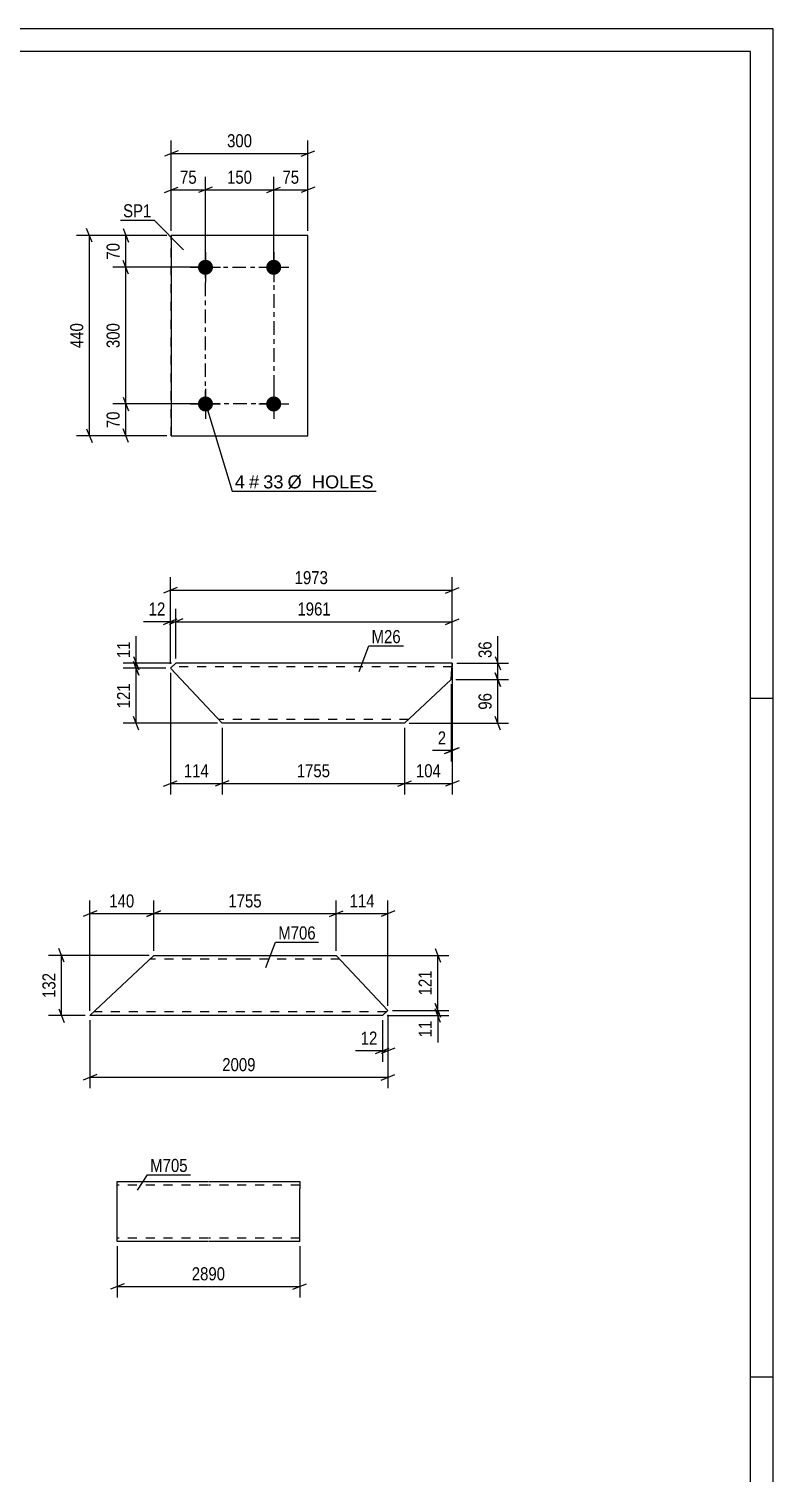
# Model space of a CAD drawing. Header units: millimetres. Extents: x 0 to 841, y 0 to 594.
# Drawn here: x 677.5 to 841, y 276.9 to 594 of the extents above; entities that cross this region are included whole.
import ezdxf

# ---------------------------------------------------------------- set-up
doc = ezdxf.new("R2010")
doc.units = ezdxf.units.MM
doc.linetypes.add('DXK_LINE_DOT2', pattern=[3.9198, 1.9599, -1.9599])
doc.linetypes.add('DXK_LINE_DOT3', pattern=[5.9187, 2.979, -0.9799, 0.9799, -0.9799])
doc.styles.add('Arial', font='ARIAL.TTF', dxfattribs={"height": 0.2})
doc.styles.add('Arial Narrow', font='ARIALN.TTF', dxfattribs={"height": 0.2})

# ---------------------------------------------------------------- blocks, each defined once
blk = doc.blocks.new('Unknown-389627663-1162')
at = {"color": 5, "linetype": 'Continuous'}
for p, q in [((841, 594), (0, 594)), ((841, 0), (841, 594)), ((836, 589), (5, 589)), ((836, 5), (836, 589)), ((841, 447), (836, 447)), ((841, 298), (836, 298))]:
    blk.add_line(p, q, dxfattribs=at)
blk = doc.blocks.new('Part-389627663-1786 - 1770')
at = {"color": 2, "linetype": 'Continuous'}
for p, q in [((696.9, 327.75), (696.9, 340.95)), ((696.9, 340.95), (716.9, 340.95)), ((717, 340.95), (737, 340.95)), ((737, 340.95), (737, 339.35)), ((737, 329.35), (737, 339.35)), ((716.9, 327.75), (696.9, 327.75)), ((737, 327.75), (717, 327.75)), ((737, 327.75), (737, 329.35))]:
    blk.add_line(p, q, dxfattribs=at)
at = {"color": 7, "linetype": 'DXK_LINE_DOT2'}
for p, q in [((716.9, 340.15), (696.9, 340.15)), ((737, 340.15), (717, 340.15)), ((737, 340.83), (737, 339.35)), ((737, 340.09), (737, 340.15)), ((737, 339.91), (737, 339.96)), ((716.9, 328.55), (696.9, 328.55)), ((696.9, 327.75), (696.9, 327.87)), ((737, 328.55), (717, 328.55))]:
    blk.add_line(p, q, dxfattribs=at)
blk = doc.blocks.new('Bolt-389627663-1487 - 1429')
at = {"linetype": 'Continuous'}
for points in [[(716.29, 543.31, -1), (716.29, 540.01, -1)], [(731.29, 543.31, -1), (731.29, 540.01, -1)], [(716.29, 513.31, -1), (716.29, 510.01, -1)], [(731.29, 513.31, -1), (731.29, 510.01, -1)]]:
    blk.add_hatch(color=1, dxfattribs=at).paths.add_polyline_path(points)
at = {"color": 1, "linetype": 'Continuous'}
for p, q in [((716.29, 544.96), (716.29, 538.36)), ((731.29, 544.96), (731.29, 538.36)), ((712.99, 541.66), (719.59, 541.66)), ((727.99, 541.66), (734.59, 541.66)), ((716.29, 514.96), (716.29, 508.36)), ((731.29, 514.96), (731.29, 508.36)), ((712.99, 511.66), (719.59, 511.66)), ((727.99, 511.66), (734.59, 511.66))]:
    blk.add_line(p, q, dxfattribs=at)
blk = doc.blocks.new('Part-389627663-1502 - 1429')
at = {"color": 2, "linetype": 'Continuous'}
for p, q in [((708.79, 548.66), (708.79, 504.66)), ((738.79, 548.66), (708.79, 548.66)), ((738.79, 504.66), (738.79, 548.66)), ((708.79, 504.66), (738.79, 504.66))]:
    blk.add_line(p, q, dxfattribs=at)
at = {"color": 7, "linetype": 'DXK_LINE_DOT2'}
for p, q in [((708.79, 504.66), (708.79, 548.66)), ((738.79, 504.66), (738.79, 548.66))]:
    blk.add_line(p, q, dxfattribs=at)
blk = doc.blocks.new('Part-389627663-12443 - 12442')
at = {"color": 2, "linetype": 'Continuous'}
for p, q in [((709.81, 454.75), (708.6, 453.62)), ((719.95, 441.55), (708.6, 453.62)), ((739.95, 454.75), (709.81, 454.75)), ((770.5, 454.75), (740.05, 454.75)), ((770.28, 451.16), (770.5, 454.75)), ((770.28, 451.16), (760.05, 441.55)), ((739.95, 441.55), (719.95, 441.55)), ((760.05, 441.55), (740.05, 441.55))]:
    blk.add_line(p, q, dxfattribs=at)
at = {"color": 7, "linetype": 'DXK_LINE_DOT2'}
for p, q in [((739.95, 453.95), (708.96, 453.95)), ((770.45, 453.95), (740.05, 453.95)), ((770.5, 454.75), (770.4, 453.15)), ((739.95, 442.35), (719.2, 442.35)), ((760.9, 442.35), (740.05, 442.35))]:
    blk.add_line(p, q, dxfattribs=at)
blk = doc.blocks.new('Part-389627663-12538 - 12537')
at = {"color": 2, "linetype": 'Continuous'}
for p, q in [((690.9, 377.39), (704.93, 390.59)), ((704.93, 390.59), (724.93, 390.59)), ((725.03, 390.59), (745.03, 390.59)), ((756.38, 378.52), (745.03, 390.59)), ((724.93, 377.39), (690.9, 377.39)), ((755.18, 377.39), (725.03, 377.39)), ((755.18, 377.39), (756.38, 378.52))]:
    blk.add_line(p, q, dxfattribs=at)
at = {"color": 7, "linetype": 'DXK_LINE_DOT2'}
for p, q in [((724.93, 389.79), (704.08, 389.79)), ((745.79, 389.79), (725.03, 389.79)), ((691.75, 378.19), (691.81, 378.25)), ((724.93, 378.19), (691.75, 378.19)), ((756.03, 378.19), (725.03, 378.19))]:
    blk.add_line(p, q, dxfattribs=at)
blk = doc.blocks.new('Rectangle-389627663-1593 - 1429')
at = {"color": 1, "linetype": 'DXK_LINE_DOT3'}
blk.add_lwpolyline([(716.29, 541.66), (731.29, 541.66), (731.29, 511.66), (716.29, 511.66), (716.29, 541.66)], close=True, dxfattribs=at)
blk = doc.blocks.new('StraightDimension-389627663-1789 - 1770')
at = {"color": 7, "linetype": 'Continuous'}
for p, q in [((696.9, 326.75), (696.9, 315.51)), ((737, 326.75), (737, 315.51)), ((698.4, 318.51), (695.4, 317.31)), ((696.9, 317.91), (737, 317.91)), ((735.5, 317.31), (738.5, 318.51))]:
    blk.add_line(p, q, dxfattribs=at)
at = {"color": 0}
blk.add_wipeout([(721.21, 318.66), (721.21, 322.86), (712.69, 322.86), (712.69, 318.66)], dxfattribs=at)
at = {"color": 3, "style": 'Arial Narrow'}
blk.add_text('2890', height=2.863, dxfattribs=at).set_placement((713.29, 319.26))
blk = doc.blocks.new('StraightDimension-389627663-1530 - 1429')
at = {"color": 7, "linetype": 'Continuous'}
for p, q in [((716.29, 542.66), (716.29, 561.51)), ((731.29, 542.66), (731.29, 561.51)), ((717.79, 559.26), (714.79, 558.06)), ((716.29, 558.66), (731.29, 558.66)), ((729.79, 558.06), (732.79, 559.26))]:
    blk.add_line(p, q, dxfattribs=at)
at = {"color": 0}
blk.add_wipeout([(727.13, 559.41), (727.13, 563.61), (720.44, 563.61), (720.44, 559.41)], dxfattribs=at)
at = {"color": 3, "style": 'Arial Narrow'}
blk.add_text('150', height=2.863, dxfattribs=at).set_placement((721.04, 560.01))
blk = doc.blocks.new('StraightDimension-389627663-1520 - 1429')
at = {"color": 7, "linetype": 'Continuous'}
for p, q in [((731.29, 542.66), (731.29, 561.51)), ((738.79, 549.66), (738.79, 561.51)), ((729.79, 558.06), (732.79, 559.26)), ((731.29, 558.66), (738.79, 558.66)), ((740.29, 559.26), (737.29, 558.06))]:
    blk.add_line(p, q, dxfattribs=at)
at = {"color": 0}
blk.add_wipeout([(737.46, 559.41), (737.46, 563.61), (732.61, 563.61), (732.61, 559.41)], dxfattribs=at)
at = {"color": 3, "style": 'Arial Narrow'}
blk.add_text('75', height=2.863, dxfattribs=at).set_placement((733.21, 560.01))
blk = doc.blocks.new('StraightDimension-389627663-1509 - 1429')
at = {"color": 7, "linetype": 'Continuous'}
for p, q in [((708.79, 549.66), (708.79, 569.51)), ((738.79, 549.66), (738.79, 569.51)), ((710.29, 567.26), (707.29, 566.06)), ((708.79, 566.66), (738.79, 566.66)), ((737.29, 566.06), (740.29, 567.26))]:
    blk.add_line(p, q, dxfattribs=at)
at = {"color": 0}
blk.add_wipeout([(727.13, 567.41), (727.13, 571.61), (720.44, 571.61), (720.44, 567.41)], dxfattribs=at)
at = {"color": 3, "style": 'Arial Narrow'}
blk.add_text('300', height=2.863, dxfattribs=at).set_placement((721.04, 568.01))
blk = doc.blocks.new('StraightDimension-389627663-1540 - 1429')
at = {"color": 7, "linetype": 'Continuous'}
for p, q in [((708.79, 549.66), (708.79, 561.51)), ((716.29, 542.66), (716.29, 561.51)), ((707.29, 558.06), (710.29, 559.26)), ((708.79, 558.66), (716.29, 558.66)), ((717.79, 559.26), (714.79, 558.06))]:
    blk.add_line(p, q, dxfattribs=at)
at = {"color": 0}
blk.add_wipeout([(714.96, 559.41), (714.96, 563.61), (710.11, 563.61), (710.11, 559.41)], dxfattribs=at)
at = {"color": 3, "style": 'Arial Narrow'}
blk.add_text('75', height=2.863, dxfattribs=at).set_placement((710.71, 560.01))
blk = doc.blocks.new('StraightDimension-389627663-1551 - 1429')
at = {"color": 7, "linetype": 'Continuous'}
for p, q in [((707.79, 548.66), (687.94, 548.66)), ((691.39, 547.16), (690.19, 550.16)), ((690.79, 504.66), (690.79, 548.66)), ((707.79, 504.66), (687.94, 504.66)), ((690.19, 506.16), (691.39, 503.16))]:
    blk.add_line(p, q, dxfattribs=at)
at = {"color": 0}
blk.add_wipeout([(690.04, 530.01), (685.84, 530.01), (685.84, 523.32), (690.04, 523.32)], dxfattribs=at)
at = {"color": 3, "style": 'Arial Narrow'}
blk.add_text('440', height=2.863, rotation=90.0002, dxfattribs=at).set_placement((689.44, 523.92))
blk = doc.blocks.new('StraightDimension-389627663-1563 - 1429')
at = {"color": 7, "linetype": 'Continuous'}
for p, q in [((707.79, 548.66), (695.94, 548.66)), ((698.19, 550.16), (699.39, 547.16)), ((698.79, 541.66), (698.79, 548.66)), ((699.39, 540.16), (698.19, 543.16)), ((715.29, 541.66), (695.94, 541.66))]:
    blk.add_line(p, q, dxfattribs=at)
at = {"color": 0}
blk.add_wipeout([(698.04, 547.59), (693.84, 547.59), (693.84, 542.74), (698.04, 542.74)], dxfattribs=at)
at = {"color": 3, "style": 'Arial Narrow'}
blk.add_text('70', height=2.863, rotation=90.0002, dxfattribs=at).set_placement((697.44, 543.34))
blk = doc.blocks.new('StraightDimension-389627663-1573 - 1429')
at = {"color": 7, "linetype": 'Continuous'}
for p, q in [((699.39, 540.16), (698.19, 543.16)), ((715.29, 541.66), (695.94, 541.66)), ((698.79, 511.66), (698.79, 541.66)), ((715.29, 511.66), (695.94, 511.66)), ((698.19, 513.16), (699.39, 510.16))]:
    blk.add_line(p, q, dxfattribs=at)
at = {"color": 0}
blk.add_wipeout([(698.04, 530.01), (693.84, 530.01), (693.84, 523.32), (698.04, 523.32)], dxfattribs=at)
at = {"color": 3, "style": 'Arial Narrow'}
blk.add_text('300', height=2.863, rotation=90.0002, dxfattribs=at).set_placement((697.44, 523.92))
blk = doc.blocks.new('StraightDimension-389627663-1583 - 1429')
at = {"color": 7, "linetype": 'Continuous'}
for p, q in [((715.29, 511.66), (695.94, 511.66)), ((698.19, 513.16), (699.39, 510.16)), ((698.79, 504.66), (698.79, 511.66)), ((707.79, 504.66), (695.94, 504.66)), ((699.39, 503.16), (698.19, 506.16))]:
    blk.add_line(p, q, dxfattribs=at)
at = {"color": 0}
blk.add_wipeout([(698.04, 510.59), (693.84, 510.59), (693.84, 505.74), (698.04, 505.74)], dxfattribs=at)
at = {"color": 3, "style": 'Arial Narrow'}
blk.add_text('70', height=2.863, rotation=90.0002, dxfattribs=at).set_placement((697.44, 506.34))
blk = doc.blocks.new('StraightDimension-389627663-13831 - 12442')
at = {"color": 7, "linetype": 'Continuous'}
for p, q in [((708.81, 454.75), (698.23, 454.75)), ((707.6, 453.62), (698.23, 453.62)), ((700.48, 456.25), (701.68, 453.25)), ((701.68, 452.12), (700.48, 455.12)), ((701.08, 453.62), (701.08, 454.75))]:
    blk.add_line(p, q, dxfattribs=at)
at = {"color": 0}
blk.add_wipeout([(700.33, 460.13), (696.13, 460.13), (696.13, 455.27), (700.33, 455.27)], dxfattribs=at)
at = {"color": 7, "linetype": 'Continuous'}
blk.add_line((701.08, 454.75), (701.08, 460.65), dxfattribs=at)
blk.add_line((701.08, 454.75), (701.08, 460.65), dxfattribs=at)
at = {"color": 3, "style": 'Arial Narrow'}
blk.add_text('11', height=2.863, rotation=90.0002, dxfattribs=at).set_placement((699.73, 455.87))
blk = doc.blocks.new('StraightDimension-389627663-13861 - 12442')
at = {"color": 7, "linetype": 'Continuous'}
for p, q in [((771.28, 451.16), (782.9, 451.16)), ((779.9, 452.66), (781.1, 449.66)), ((780.5, 441.55), (780.5, 451.16)), ((761.05, 441.55), (782.9, 441.55)), ((781.1, 440.05), (779.9, 443.05))]:
    blk.add_line(p, q, dxfattribs=at)
at = {"color": 0}
blk.add_wipeout([(779.75, 448.78), (775.55, 448.78), (775.55, 443.93), (779.75, 443.93)], dxfattribs=at)
at = {"color": 3, "style": 'Arial Narrow'}
blk.add_text('96', height=2.863, rotation=90.0002, dxfattribs=at).set_placement((779.15, 444.53))
blk = doc.blocks.new('StraightDimension-389627663-12704 - 12442')
at = {"color": 7, "linetype": 'Continuous'}
for p, q in [((708.6, 454.62), (708.6, 473.6)), ((770.5, 455.75), (770.5, 473.6)), ((710.1, 471.35), (707.1, 470.15)), ((708.6, 470.75), (770.5, 470.75)), ((769, 470.15), (772, 471.35))]:
    blk.add_line(p, q, dxfattribs=at)
at = {"color": 0}
blk.add_wipeout([(743.81, 471.5), (743.81, 475.7), (735.29, 475.7), (735.29, 471.5)], dxfattribs=at)
at = {"color": 3, "style": 'Arial Narrow'}
blk.add_text('1973', height=2.863, dxfattribs=at).set_placement((735.89, 472.1))
blk = doc.blocks.new('StraightDimension-389627663-12680 - 12442')
at = {"color": 7, "linetype": 'Continuous'}
for p, q in [((770.5, 453.75), (770.5, 433.15)), ((770.28, 450.16), (770.28, 433.15)), ((768.78, 434.95), (771.78, 436.15)), ((772, 436.15), (769, 434.95)), ((770.28, 435.55), (770.5, 435.55))]:
    blk.add_line(p, q, dxfattribs=at)
at = {"color": 0}
blk.add_wipeout([(769.75, 436.3), (769.75, 440.5), (766.73, 440.5), (766.73, 436.3)], dxfattribs=at)
at = {"color": 7, "linetype": 'Continuous'}
blk.add_line((770.28, 435.55), (766.2, 435.55), dxfattribs=at)
blk.add_line((770.28, 435.55), (766.2, 435.55), dxfattribs=at)
at = {"color": 3, "style": 'Arial Narrow'}
blk.add_text('2', height=2.86, dxfattribs=at).set_placement((767.33, 436.9))
blk = doc.blocks.new('StraightDimension-389627663-13832 - 12442')
at = {"color": 7, "linetype": 'Continuous'}
for p, q in [((707.6, 453.62), (698.23, 453.62)), ((700.48, 455.12), (701.68, 452.12)), ((701.08, 441.55), (701.08, 453.62)), ((718.95, 441.55), (698.23, 441.55)), ((701.68, 440.05), (700.48, 443.05))]:
    blk.add_line(p, q, dxfattribs=at)
at = {"color": 0}
blk.add_wipeout([(700.33, 450.92), (696.13, 450.92), (696.13, 444.24), (700.33, 444.24)], dxfattribs=at)
at = {"color": 3, "style": 'Arial Narrow'}
blk.add_text('121', height=2.863, rotation=90.0002, dxfattribs=at).set_placement((699.73, 444.84))
blk = doc.blocks.new('StraightDimension-389627663-13860 - 12442')
at = {"color": 7, "linetype": 'Continuous'}
for p, q in [((771.5, 454.75), (782.9, 454.75)), ((779.9, 456.25), (781.1, 453.25)), ((780.5, 451.16), (780.5, 454.75)), ((771.28, 451.16), (782.9, 451.16)), ((781.1, 449.66), (779.9, 452.66))]:
    blk.add_line(p, q, dxfattribs=at)
at = {"color": 0}
blk.add_wipeout([(779.75, 460.13), (775.55, 460.13), (775.55, 455.27), (779.75, 455.27)], dxfattribs=at)
at = {"color": 7, "linetype": 'Continuous'}
blk.add_line((780.5, 454.75), (780.5, 460.65), dxfattribs=at)
blk.add_line((780.5, 454.75), (780.5, 460.65), dxfattribs=at)
at = {"color": 3, "style": 'Arial Narrow'}
blk.add_text('36', height=2.863, rotation=90.0002, dxfattribs=at).set_placement((779.15, 455.87))
blk = doc.blocks.new('StraightDimension-389627663-21150 - 12442')
at = {"color": 7, "linetype": 'Continuous'}
for p, q in [((770.5, 453.75), (770.5, 425.95)), ((760.05, 440.55), (760.05, 425.95)), ((758.55, 427.75), (761.55, 428.95)), ((760.05, 428.35), (770.5, 428.35)), ((772, 428.95), (769, 427.75))]:
    blk.add_line(p, q, dxfattribs=at)
at = {"color": 0}
blk.add_wipeout([(768.62, 429.1), (768.62, 433.3), (761.93, 433.3), (761.93, 429.1)], dxfattribs=at)
at = {"color": 3, "style": 'Arial Narrow'}
blk.add_text('104', height=2.863, dxfattribs=at).set_placement((762.53, 429.7))
blk = doc.blocks.new('StraightDimension-389627663-21151 - 12442')
at = {"color": 7, "linetype": 'Continuous'}
for p, q in [((719.95, 440.55), (719.95, 425.95)), ((760.05, 440.55), (760.05, 425.95)), ((721.45, 428.95), (718.45, 427.75)), ((719.95, 428.35), (760.05, 428.35)), ((758.55, 427.75), (761.55, 428.95))]:
    blk.add_line(p, q, dxfattribs=at)
at = {"color": 0}
blk.add_wipeout([(744.26, 429.1), (744.26, 433.3), (735.75, 433.3), (735.75, 429.1)], dxfattribs=at)
at = {"color": 3, "style": 'Arial Narrow'}
blk.add_text('1755', height=2.863, dxfattribs=at).set_placement((736.35, 429.7))
blk = doc.blocks.new('StraightDimension-389627663-21152 - 12442')
at = {"color": 7, "linetype": 'Continuous'}
for p, q in [((708.6, 452.62), (708.6, 425.95)), ((719.95, 440.55), (719.95, 425.95)), ((707.1, 427.75), (710.1, 428.95)), ((708.6, 428.35), (719.95, 428.35)), ((721.45, 428.95), (718.45, 427.75))]:
    blk.add_line(p, q, dxfattribs=at)
at = {"color": 0}
blk.add_wipeout([(717.62, 429.1), (717.62, 433.3), (710.94, 433.3), (710.94, 429.1)], dxfattribs=at)
at = {"color": 3, "style": 'Arial Narrow'}
blk.add_text('114', height=2.863, dxfattribs=at).set_placement((711.54, 429.7))
blk = doc.blocks.new('StraightDimension-389627663-21193 - 12442')
at = {"color": 7, "linetype": 'Continuous'}
for p, q in [((709.81, 455.75), (709.81, 466.71)), ((770.5, 455.75), (770.5, 466.71)), ((711.31, 464.46), (708.31, 463.26)), ((709.81, 463.86), (770.5, 463.86)), ((769, 463.26), (772, 464.46))]:
    blk.add_line(p, q, dxfattribs=at)
at = {"color": 0}
blk.add_wipeout([(744.41, 464.61), (744.41, 468.81), (735.9, 468.81), (735.9, 464.61)], dxfattribs=at)
at = {"color": 3, "style": 'Arial Narrow'}
blk.add_text('1961', height=2.863, dxfattribs=at).set_placement((736.5, 465.21))
blk = doc.blocks.new('StraightDimension-389627663-21194 - 12442')
at = {"color": 7, "linetype": 'Continuous'}
for p, q in [((708.6, 454.62), (708.6, 466.71)), ((709.81, 455.75), (709.81, 466.71)), ((707.1, 463.26), (710.1, 464.46)), ((711.31, 464.46), (708.31, 463.26)), ((708.6, 463.86), (709.81, 463.86))]:
    blk.add_line(p, q, dxfattribs=at)
at = {"color": 0}
blk.add_wipeout([(708.08, 464.61), (708.08, 468.81), (703.22, 468.81), (703.22, 464.61)], dxfattribs=at)
at = {"color": 7, "linetype": 'Continuous'}
blk.add_line((708.6, 463.86), (702.7, 463.86), dxfattribs=at)
blk.add_line((708.6, 463.86), (702.7, 463.86), dxfattribs=at)
at = {"color": 3, "style": 'Arial Narrow'}
blk.add_text('12', height=2.863, dxfattribs=at).set_placement((703.82, 465.21))
blk = doc.blocks.new('StraightDimension-389627663-14374 - 12537')
at = {"color": 7, "linetype": 'Continuous'}
for p, q in [((746.03, 390.59), (769.73, 390.59)), ((766.73, 392.09), (767.93, 389.09)), ((767.33, 378.52), (767.33, 390.59)), ((757.38, 378.52), (769.73, 378.52)), ((767.93, 377.02), (766.73, 380.02))]:
    blk.add_line(p, q, dxfattribs=at)
at = {"color": 0}
blk.add_wipeout([(766.58, 387.9), (762.38, 387.9), (762.38, 381.21), (766.58, 381.21)], dxfattribs=at)
at = {"color": 3, "style": 'Arial Narrow'}
blk.add_text('121', height=2.863, rotation=90.0002, dxfattribs=at).set_placement((765.98, 381.81))
blk = doc.blocks.new('StraightDimension-389627663-12789 - 12537')
at = {"color": 7, "linetype": 'Continuous'}
for p, q in [((756.38, 377.52), (756.38, 367.25)), ((755.18, 376.39), (755.18, 367.25)), ((753.68, 369.05), (756.68, 370.25)), ((757.88, 370.25), (754.88, 369.05)), ((755.18, 369.65), (756.38, 369.65))]:
    blk.add_line(p, q, dxfattribs=at)
at = {"color": 0}
blk.add_wipeout([(754.66, 370.4), (754.66, 374.6), (749.8, 374.6), (749.8, 370.4)], dxfattribs=at)
at = {"color": 7, "linetype": 'Continuous'}
blk.add_line((755.18, 369.65), (749.27, 369.65), dxfattribs=at)
blk.add_line((755.18, 369.65), (749.27, 369.65), dxfattribs=at)
at = {"color": 3, "style": 'Arial Narrow'}
blk.add_text('12', height=2.863, dxfattribs=at).set_placement((750.4, 371))
blk = doc.blocks.new('StraightDimension-389627663-21311 - 12537')
at = {"color": 7, "linetype": 'Continuous'}
for p, q in [((743.53, 399.17), (746.53, 400.37)), ((745.03, 391.59), (745.03, 402.62)), ((745.03, 399.77), (756.38, 399.77)), ((757.88, 400.37), (754.88, 399.17)), ((756.38, 379.52), (756.38, 402.62))]:
    blk.add_line(p, q, dxfattribs=at)
at = {"color": 0}
blk.add_wipeout([(754.05, 400.52), (754.05, 404.72), (747.37, 404.72), (747.37, 400.52)], dxfattribs=at)
at = {"color": 3, "style": 'Arial Narrow'}
blk.add_text('114', height=2.863, dxfattribs=at).set_placement((747.97, 401.12))
blk = doc.blocks.new('StraightDimension-389627663-12801 - 12537')
at = {"color": 7, "linetype": 'Continuous'}
for p, q in [((703.93, 390.59), (681.84, 390.59)), ((685.29, 389.09), (684.09, 392.09)), ((684.69, 377.39), (684.69, 390.59)), ((689.9, 377.39), (681.84, 377.39)), ((684.09, 378.89), (685.29, 375.89))]:
    blk.add_line(p, q, dxfattribs=at)
at = {"color": 0}
blk.add_wipeout([(683.94, 387.33), (679.74, 387.33), (679.74, 380.65), (683.94, 380.65)], dxfattribs=at)
at = {"color": 3, "style": 'Arial Narrow'}
blk.add_text('132', height=2.863, rotation=90.0002, dxfattribs=at).set_placement((683.34, 381.25))
blk = doc.blocks.new('StraightDimension-389627663-14375 - 12537')
at = {"color": 7, "linetype": 'Continuous'}
for p, q in [((756.18, 377.39), (769.73, 377.39)), ((757.38, 378.52), (769.73, 378.52)), ((766.73, 380.02), (767.93, 377.02)), ((767.93, 375.89), (766.73, 378.89)), ((767.33, 377.39), (767.33, 378.52))]:
    blk.add_line(p, q, dxfattribs=at)
at = {"color": 0}
blk.add_wipeout([(766.58, 376.86), (762.38, 376.86), (762.38, 372.01), (766.58, 372.01)], dxfattribs=at)
at = {"color": 7, "linetype": 'Continuous'}
blk.add_line((767.33, 377.39), (767.33, 371.48), dxfattribs=at)
blk.add_line((767.33, 377.39), (767.33, 371.48), dxfattribs=at)
at = {"color": 3, "style": 'Arial Narrow'}
blk.add_text('11', height=2.863, rotation=90.0002, dxfattribs=at).set_placement((765.98, 372.61))
blk = doc.blocks.new('StraightDimension-389627663-12807 - 12537')
at = {"color": 7, "linetype": 'Continuous'}
for p, q in [((756.38, 377.52), (756.38, 361.43)), ((690.9, 376.39), (690.9, 361.43)), ((692.4, 364.43), (689.4, 363.23)), ((690.9, 363.83), (756.38, 363.83)), ((754.88, 363.23), (757.88, 364.43))]:
    blk.add_line(p, q, dxfattribs=at)
at = {"color": 0}
blk.add_wipeout([(727.9, 364.58), (727.9, 368.78), (719.38, 368.78), (719.38, 364.58)], dxfattribs=at)
at = {"color": 3, "style": 'Arial Narrow'}
blk.add_text('2009', height=2.863, dxfattribs=at).set_placement((719.98, 365.18))
blk = doc.blocks.new('StraightDimension-389627663-21312 - 12537')
at = {"color": 7, "linetype": 'Continuous'}
for p, q in [((706.43, 400.37), (703.43, 399.17)), ((704.93, 391.59), (704.93, 402.62)), ((704.93, 399.77), (745.03, 399.77)), ((743.53, 399.17), (746.53, 400.37)), ((745.03, 391.59), (745.03, 402.62))]:
    blk.add_line(p, q, dxfattribs=at)
at = {"color": 0}
blk.add_wipeout([(729.24, 400.52), (729.24, 404.72), (720.73, 404.72), (720.73, 400.52)], dxfattribs=at)
at = {"color": 3, "style": 'Arial Narrow'}
blk.add_text('1755', height=2.863, dxfattribs=at).set_placement((721.33, 401.12))
blk = doc.blocks.new('StraightDimension-389627663-21313 - 12537')
at = {"color": 7, "linetype": 'Continuous'}
for p, q in [((692.4, 400.37), (689.4, 399.17)), ((690.9, 378.39), (690.9, 402.62)), ((690.9, 399.77), (704.93, 399.77)), ((703.43, 399.17), (706.43, 400.37)), ((704.93, 391.59), (704.93, 402.62))]:
    blk.add_line(p, q, dxfattribs=at)
at = {"color": 0}
blk.add_wipeout([(701.26, 400.52), (701.26, 404.72), (694.57, 404.72), (694.57, 400.52)], dxfattribs=at)
at = {"color": 3, "style": 'Arial Narrow'}
blk.add_text('140', height=2.863, dxfattribs=at).set_placement((695.17, 401.12))
blk = doc.blocks.new('Mark-389627663-1782 - 1770')
at = {"color": 0}
blk.add_wipeout([(712.38, 343.05), (712.38, 346.05), (704.15, 346.05), (704.15, 343.05)], dxfattribs=at)
blk.add_wipeout([(712.38, 343.05), (712.38, 346.05), (704.15, 346.05), (704.15, 343.05)], dxfattribs=at)
at = {"color": 30, "linetype": 'Continuous'}
for p, q in [((701.33, 339.03), (703.55, 342.45)), ((703.55, 342.45), (712.98, 342.45))]:
    blk.add_line(p, q, dxfattribs=at)
at = {"color": 3, "style": 'Arial Narrow'}
blk.add_text('M705', height=2.863, dxfattribs=at).set_placement((704.15, 343.05))
blk = doc.blocks.new('Mark-389627663-1498 - 1429')
at = {"color": 0}
blk.add_wipeout([(704.41, 552.63), (704.41, 555.63), (698.2, 555.63), (698.2, 552.63)], dxfattribs=at)
blk.add_wipeout([(704.41, 552.63), (704.41, 555.63), (698.2, 555.63), (698.2, 552.63)], dxfattribs=at)
at = {"color": 30, "linetype": 'Continuous'}
for p in [(697.6, 552.03), (711.44, 545.51)]:
    blk.add_line(p, (705.01, 552.03), dxfattribs=at)
at = {"color": 3, "style": 'Arial Narrow'}
blk.add_text('SP1', height=2.863, dxfattribs=at).set_placement((698.2, 552.63))
blk = doc.blocks.new('Mark-389627663-1483 - 1429')
at = {"color": 0}
blk.add_wipeout([(724.96, 493.12), (724.96, 496.12), (722.73, 496.12), (722.73, 493.12)], dxfattribs=at)
blk.add_wipeout([(724.96, 493.12), (724.96, 496.12), (722.73, 496.12), (722.73, 493.12)], dxfattribs=at)
at = {"color": 7, "linetype": 'Continuous'}
blk.add_line((716.29, 511.82), (722.13, 492.52), dxfattribs=at)
at = {"color": 0}
blk.add_wipeout([(728.08, 493.12), (728.08, 496.12), (725.86, 496.12), (725.86, 493.12)], dxfattribs=at)
blk.add_wipeout([(728.08, 493.12), (728.08, 496.12), (725.86, 496.12), (725.86, 493.12)], dxfattribs=at)
at = {"color": 3, "style": 'Arial'}
blk.add_text('4', height=2.87, dxfattribs=at).set_placement((722.73, 493.12))
at = {"color": 0}
blk.add_wipeout([(733.43, 493.12), (733.43, 496.12), (728.98, 496.12), (728.98, 493.12)], dxfattribs=at)
blk.add_wipeout([(733.43, 493.12), (733.43, 496.12), (728.98, 496.12), (728.98, 493.12)], dxfattribs=at)
at = {"color": 3, "style": 'Arial'}
blk.add_text('#', height=2.87, dxfattribs=at).set_placement((725.86, 493.12))
at = {"color": 0}
blk.add_wipeout([(753.22, 493.12), (753.22, 496.12), (734.33, 496.12), (734.33, 493.12)], dxfattribs=at)
blk.add_wipeout([(753.22, 493.12), (753.22, 496.12), (734.33, 496.12), (734.33, 493.12)], dxfattribs=at)
at = {"color": 7, "linetype": 'Continuous'}
blk.add_line((722.13, 492.52), (753.82, 492.52), dxfattribs=at)
at = {"color": 3, "style": 'Arial'}
for s, p in [('33', (728.98, 493.12)), ('Ø  HOLES', (734.33, 493.12))]:
    blk.add_text(s, height=2.865, dxfattribs=at).set_placement(p)
blk = doc.blocks.new('Mark-389627663-12851 - 12442')
at = {"color": 0}
blk.add_wipeout([(759.19, 459.14), (759.19, 462.14), (752.79, 462.14), (752.79, 459.14)], dxfattribs=at)
blk.add_wipeout([(759.19, 459.14), (759.19, 462.14), (752.79, 462.14), (752.79, 459.14)], dxfattribs=at)
at = {"color": 30, "linetype": 'Continuous'}
for p, q in [((750.03, 452.9), (752.19, 458.54)), ((752.19, 458.54), (759.79, 458.54))]:
    blk.add_line(p, q, dxfattribs=at)
at = {"color": 3, "style": 'Arial Narrow'}
blk.add_text('M26', height=2.863, dxfattribs=at).set_placement((752.79, 459.14))
blk = doc.blocks.new('Mark-389627663-12858 - 12537')
at = {"color": 0}
blk.add_wipeout([(740.51, 394.1), (740.51, 397.1), (732.29, 397.1), (732.29, 394.1)], dxfattribs=at)
blk.add_wipeout([(740.51, 394.1), (740.51, 397.1), (732.29, 397.1), (732.29, 394.1)], dxfattribs=at)
at = {"color": 30, "linetype": 'Continuous'}
for p, q in [((729.54, 387.93), (731.69, 393.5)), ((731.69, 393.5), (741.11, 393.5))]:
    blk.add_line(p, q, dxfattribs=at)
at = {"color": 3, "style": 'Arial Narrow'}
blk.add_text('M706', height=2.863, dxfattribs=at).set_placement((732.29, 394.1))

msp = doc.modelspace()

# ---------------------------------------------------------------- block references
for name in ['Unknown-389627663-1162', 'Part-389627663-1502 - 1429', 'Bolt-389627663-1487 - 1429', 'Rectangle-389627663-1593 - 1429', 'Part-389627663-12443 - 12442', 'Part-389627663-12538 - 12537', 'Part-389627663-1786 - 1770']:
    msp.add_blockref(name, (0, 0))

# ---------------------------------------------------------------- next in the draw order: block references
for name in ['StraightDimension-389627663-1530 - 1429', 'StraightDimension-389627663-13831 - 12442', 'StraightDimension-389627663-13861 - 12442', 'StraightDimension-389627663-12801 - 12537', 'StraightDimension-389627663-14374 - 12537', 'Mark-389627663-1782 - 1770', 'StraightDimension-389627663-1789 - 1770']:
    msp.add_blockref(name, (0, 0))

# ---------------------------------------------------------------- next in the draw order: block references
for name in ['StraightDimension-389627663-1520 - 1429', 'StraightDimension-389627663-12704 - 12442', 'StraightDimension-389627663-21311 - 12537', 'StraightDimension-389627663-12789 - 12537']:
    msp.add_blockref(name, (0, 0))

# ---------------------------------------------------------------- next in the draw order: block references
for name in ['StraightDimension-389627663-1509 - 1429', 'StraightDimension-389627663-13832 - 12442', 'StraightDimension-389627663-12680 - 12442', 'StraightDimension-389627663-21312 - 12537', 'StraightDimension-389627663-14375 - 12537']:
    msp.add_blockref(name, (0, 0))

# ---------------------------------------------------------------- next in the draw order: block references
for name in ['StraightDimension-389627663-1540 - 1429', 'StraightDimension-389627663-13860 - 12442', 'Mark-389627663-12858 - 12537', 'StraightDimension-389627663-12807 - 12537']:
    msp.add_blockref(name, (0, 0))

# ---------------------------------------------------------------- next in the draw order: block references
for name in ['StraightDimension-389627663-1551 - 1429', 'StraightDimension-389627663-21193 - 12442', 'StraightDimension-389627663-21150 - 12442', 'StraightDimension-389627663-21313 - 12537']:
    msp.add_blockref(name, (0, 0))

# ---------------------------------------------------------------- next in the draw order: block references
for name in ['StraightDimension-389627663-1563 - 1429', 'StraightDimension-389627663-21194 - 12442', 'Mark-389627663-12851 - 12442', 'StraightDimension-389627663-21151 - 12442']:
    msp.add_blockref(name, (0, 0))

# ---------------------------------------------------------------- next in the draw order: block references
for name in ['Mark-389627663-1498 - 1429', 'StraightDimension-389627663-1573 - 1429', 'StraightDimension-389627663-21152 - 12442']:
    msp.add_blockref(name, (0, 0))

# ---------------------------------------------------------------- next in the draw order: block references
msp.add_blockref('StraightDimension-389627663-1583 - 1429', (0, 0))

# ---------------------------------------------------------------- next in the draw order: block references
msp.add_blockref('Mark-389627663-1483 - 1429', (0, 0))

doc.saveas('drawing.dxf')
